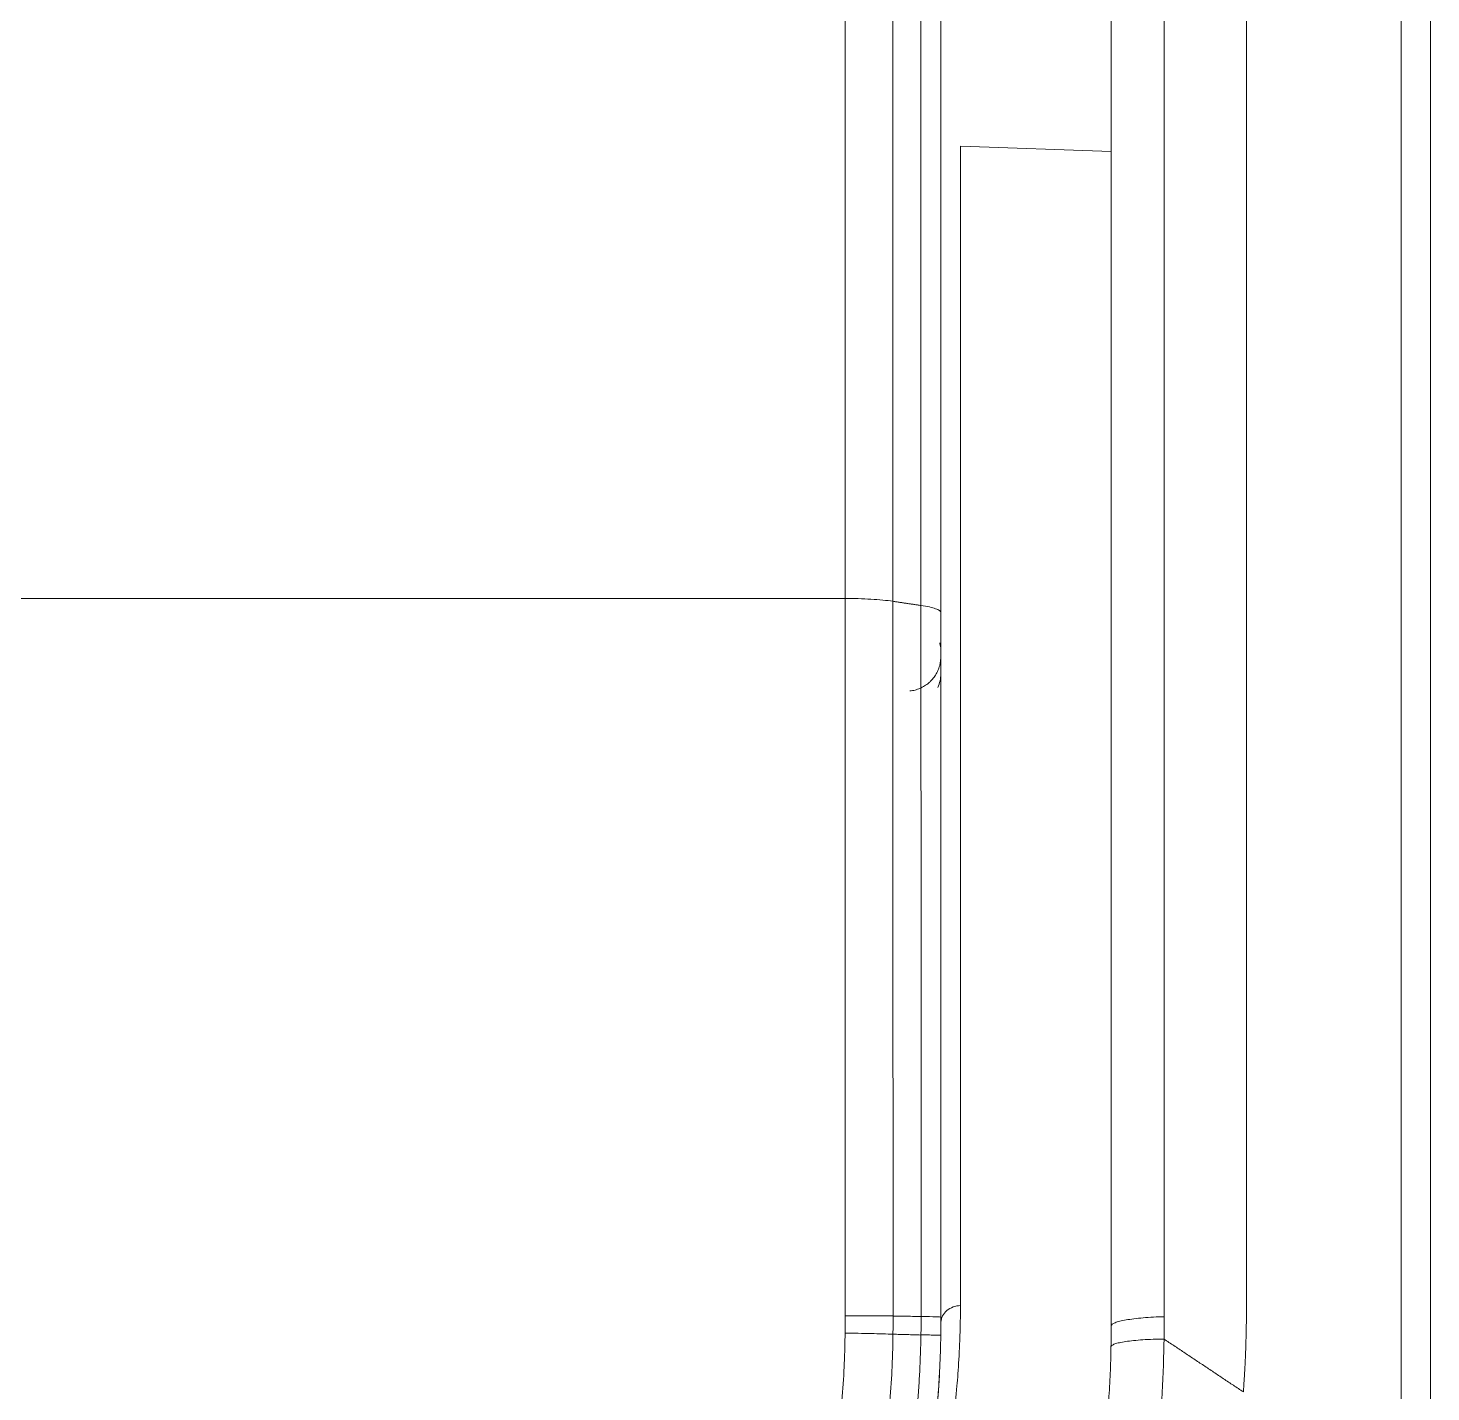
# Model space of a CAD drawing. Header units: inches. Extents: x 3778 to 56227, y -16914 to 35091.
# Drawn here: x 35965.58 to 35986.4, y -13127.33 to -13107.08 of the extents above; entities that cross this region are included whole.
import ezdxf

# ---------------------------------------------------------------- set-up
doc = ezdxf.new("R2010")
doc.units = ezdxf.units.IN
doc.header["$LTSCALE"] = 100
doc.header["$MEASUREMENT"] = 0
doc.layers.add('2-con', color=2, linetype='Continuous')
doc.layers.add('mark-B', color=2, linetype='Continuous', lineweight=20)

# ---------------------------------------------------------------- blocks, each defined once
blk = doc.blocks.new('무풍1way 일반')
at = {"layer": 'mark-B'}
for p, q in [((-440.678, -425.603), (-440.678, -425.6)), ((-443.206, -433.077), (-440.973, -433.155))]:
    blk.add_line(p, q, dxfattribs=at)
for centre, major_axis, ratio, start_param, end_param in [((-439.676, -415.779), (1.004, 0), 0.014651, 3.1416, 3.926966), ((-440.175, -425.326), (-0.502, 0), 0.989132, 5.862444, 6.283185)]:
    blk.add_ellipse(centre, major_axis=major_axis, ratio=ratio, start_param=start_param, end_param=end_param, dxfattribs=at)
for points, knots in [([(-443.99, -415.454), (-443.99, -415.446), (-443.99, -415.437), (-443.99, -415.42), (-443.989, -415.394), (-443.988, -415.334), (-443.985, -415.214), (-443.982, -415.111), (-443.976, -414.906), (-443.969, -414.769), (-443.945, -414.359), (-443.922, -414.086), (-443.833, -413.271), (-443.748, -412.73), (-443.607, -412.057), (-443.578, -411.923), (-443.515, -411.657), (-443.483, -411.524), (-443.38, -411.127), (-443.305, -410.865), (-443.063, -410.087), (-442.876, -409.577), (-442.454, -408.576), (-442.219, -408.086), (-441.829, -407.364), (-441.693, -407.125), (-441.408, -406.653), (-441.261, -406.422), (-440.803, -405.74), (-440.477, -405.304), (-439.785, -404.464), (-439.419, -404.061), (-438.646, -403.291), (-438.239, -402.923), (-437.599, -402.397), (-437.381, -402.227), (-436.938, -401.897), (-436.712, -401.738), (-436.367, -401.507), (-436.252, -401.432), (-436.019, -401.284), (-435.668, -401.067), (-435.311, -400.864), (-434.587, -400.477), (-434.094, -400.244), (-433.338, -399.929), (-432.828, -399.732), (-432.308, -399.558), (-431.913, -399.437), (-431.715, -399.379), (-431.515, -399.324), (-431.381, -399.289), (-431.314, -399.271), (-430.979, -399.186), (-430.709, -399.125), (-429.899, -398.962), (-429.355, -398.879), (-428.26, -398.768), (-427.709, -398.74), (-427.155, -398.738)], [0, 0, 0, 0, 0.000977, 0.000977, 0.001953, 0.003906, 0.007813, 0.015625, 0.015625, 0.03125, 0.03125, 0.0625, 0.0625, 0.125, 0.125, 0.140625, 0.140625, 0.15625, 0.15625, 0.1875, 0.1875, 0.25, 0.25, 0.3125, 0.3125, 0.34375, 0.34375, 0.375, 0.375, 0.4375, 0.4375, 0.5, 0.5, 0.5625, 0.5625, 0.59375, 0.59375, 0.625, 0.625, 0.640625, 0.640625, 0.65625, 0.6875, 0.6875, 0.75, 0.75, 0.78125, 0.8125, 0.8125, 0.828125, 0.835938, 0.835938, 0.84375, 0.84375, 0.875, 0.875, 0.9375, 0.9375, 1, 1, 1, 1]), ([(-443.99, -415.454), (-443.99, -415.446), (-443.99, -415.437), (-443.99, -415.42), (-443.989, -415.394), (-443.988, -415.334), (-443.985, -415.214), (-443.982, -415.111), (-443.976, -414.906), (-443.969, -414.769), (-443.945, -414.359), (-443.922, -414.086), (-443.833, -413.271), (-443.748, -412.73), (-443.607, -412.057), (-443.578, -411.923), (-443.515, -411.657), (-443.483, -411.524), (-443.38, -411.127), (-443.305, -410.865), (-443.063, -410.087), (-442.876, -409.577), (-442.454, -408.576), (-442.219, -408.086), (-441.829, -407.364), (-441.693, -407.125), (-441.408, -406.653), (-441.261, -406.422), (-440.803, -405.74), (-440.477, -405.304), (-439.785, -404.464), (-439.419, -404.061), (-438.646, -403.291), (-438.239, -402.923), (-437.599, -402.397), (-437.381, -402.227), (-436.938, -401.897), (-436.712, -401.738), (-436.367, -401.507), (-436.252, -401.432), (-436.019, -401.284), (-435.668, -401.067), (-435.311, -400.864), (-434.587, -400.477), (-434.094, -400.244), (-433.338, -399.929), (-432.828, -399.732), (-432.308, -399.558), (-431.913, -399.437), (-431.715, -399.379), (-431.515, -399.324), (-431.381, -399.289), (-431.314, -399.271), (-430.979, -399.186), (-430.709, -399.125), (-429.899, -398.962), (-429.355, -398.879), (-428.26, -398.768), (-427.709, -398.74), (-427.155, -398.738)], [0, 0, 0, 0, 0.000977, 0.000977, 0.001953, 0.003906, 0.007813, 0.015625, 0.015625, 0.03125, 0.03125, 0.0625, 0.0625, 0.125, 0.125, 0.140625, 0.140625, 0.15625, 0.15625, 0.1875, 0.1875, 0.25, 0.25, 0.3125, 0.3125, 0.34375, 0.34375, 0.375, 0.375, 0.4375, 0.4375, 0.5, 0.5, 0.5625, 0.5625, 0.59375, 0.59375, 0.625, 0.625, 0.640625, 0.640625, 0.65625, 0.6875, 0.6875, 0.75, 0.75, 0.78125, 0.8125, 0.8125, 0.828125, 0.835938, 0.835938, 0.84375, 0.84375, 0.875, 0.875, 0.9375, 0.9375, 1, 1, 1, 1]), ([(-427.157, -399.441), (-427.683, -399.442), (-428.207, -399.469), (-429.247, -399.573), (-429.764, -399.652), (-430.534, -399.807), (-430.79, -399.865), (-431.109, -399.945), (-431.173, -399.962), (-431.3, -399.996), (-431.49, -400.048), (-431.678, -400.103), (-432.053, -400.218), (-432.3, -400.3), (-432.789, -400.477), (-433.032, -400.571), (-433.75, -400.87), (-434.219, -401.092), (-434.906, -401.46), (-435.246, -401.653), (-435.58, -401.86), (-435.801, -402), (-435.911, -402.072), (-436.238, -402.291), (-436.453, -402.443), (-436.769, -402.678), (-436.873, -402.758), (-437.08, -402.919), (-437.183, -403.002), (-437.487, -403.252), (-437.883, -403.593), (-438.26, -403.952), (-438.812, -404.501), (-439.16, -404.884), (-439.819, -405.683), (-440.13, -406.098), (-440.494, -406.638), (-440.565, -406.747), (-440.706, -406.967), (-440.775, -407.078), (-440.979, -407.415), (-441.109, -407.641), (-441.481, -408.328), (-441.706, -408.794), (-442.111, -409.746), (-442.29, -410.23), (-442.524, -410.971), (-442.596, -411.22), (-442.696, -411.597), (-442.728, -411.723), (-442.788, -411.977), (-442.817, -412.105), (-442.954, -412.744), (-443.039, -413.259), (-443.129, -414.035), (-443.152, -414.294), (-443.178, -414.684), (-443.186, -414.815), (-443.197, -415.075), (-443.201, -415.206), (-443.203, -415.337)], [0, 0, 0, 0, 0.0625, 0.0625, 0.125, 0.125, 0.15625, 0.15625, 0.164063, 0.164063, 0.171875, 0.1875, 0.1875, 0.21875, 0.21875, 0.25, 0.25, 0.3125, 0.3125, 0.34375, 0.359375, 0.359375, 0.375, 0.375, 0.40625, 0.40625, 0.421875, 0.421875, 0.4375, 0.4375, 0.46875, 0.5, 0.5, 0.5625, 0.5625, 0.625, 0.625, 0.640625, 0.640625, 0.65625, 0.65625, 0.6875, 0.6875, 0.75, 0.75, 0.8125, 0.8125, 0.84375, 0.84375, 0.859375, 0.859375, 0.875, 0.875, 0.9375, 0.9375, 0.96875, 0.96875, 0.984375, 0.984375, 1, 1, 1, 1]), ([(-427.157, -399.441), (-427.683, -399.442), (-428.207, -399.469), (-429.247, -399.573), (-429.764, -399.652), (-430.534, -399.807), (-430.79, -399.865), (-431.109, -399.945), (-431.173, -399.962), (-431.3, -399.996), (-431.49, -400.048), (-431.678, -400.103), (-432.053, -400.218), (-432.3, -400.3), (-432.789, -400.477), (-433.032, -400.571), (-433.75, -400.87), (-434.219, -401.092), (-434.906, -401.46), (-435.246, -401.653), (-435.58, -401.86), (-435.801, -402), (-435.911, -402.072), (-436.238, -402.291), (-436.453, -402.443), (-436.769, -402.678), (-436.873, -402.758), (-437.08, -402.919), (-437.183, -403.002), (-437.487, -403.252), (-437.883, -403.593), (-438.26, -403.952), (-438.812, -404.501), (-439.16, -404.884), (-439.819, -405.683), (-440.13, -406.098), (-440.494, -406.638), (-440.565, -406.747), (-440.706, -406.967), (-440.775, -407.078), (-440.979, -407.415), (-441.109, -407.641), (-441.481, -408.328), (-441.706, -408.794), (-442.111, -409.746), (-442.29, -410.23), (-442.524, -410.971), (-442.596, -411.22), (-442.696, -411.597), (-442.728, -411.723), (-442.788, -411.977), (-442.817, -412.105), (-442.954, -412.744), (-443.039, -413.259), (-443.129, -414.035), (-443.152, -414.294), (-443.178, -414.684), (-443.186, -414.815), (-443.197, -415.075), (-443.201, -415.206), (-443.203, -415.337)], [0, 0, 0, 0, 0.0625, 0.0625, 0.125, 0.125, 0.15625, 0.15625, 0.164062, 0.164062, 0.171875, 0.1875, 0.1875, 0.21875, 0.21875, 0.25, 0.25, 0.3125, 0.3125, 0.34375, 0.359375, 0.359375, 0.375, 0.375, 0.40625, 0.40625, 0.421875, 0.421875, 0.4375, 0.4375, 0.46875, 0.5, 0.5, 0.5625, 0.5625, 0.625, 0.625, 0.640625, 0.640625, 0.65625, 0.65625, 0.6875, 0.6875, 0.75, 0.75, 0.8125, 0.8125, 0.84375, 0.84375, 0.859375, 0.859375, 0.875, 0.875, 0.9375, 0.9375, 0.96875, 0.96875, 0.984375, 0.984375, 1, 1, 1, 1]), ([(-437.58, -407.44), (-437.584, -407.445), (-437.587, -407.449), (-437.594, -407.458), (-437.605, -407.472), (-437.629, -407.503), (-437.677, -407.567), (-437.772, -407.693), (-437.852, -407.803), (-438.009, -408.024), (-438.11, -408.174), (-438.405, -408.627), (-438.59, -408.937), (-438.934, -409.571), (-439.093, -409.896), (-439.277, -410.311), (-439.313, -410.394), (-439.383, -410.562), (-439.486, -410.814), (-439.58, -411.069), (-439.759, -411.582), (-439.864, -411.93), (-439.977, -412.369), (-439.999, -412.458), (-440.041, -412.634), (-440.061, -412.723), (-440.1, -412.9), (-440.118, -412.989), (-440.153, -413.167), (-440.169, -413.256), (-440.246, -413.703), (-440.293, -414.063), (-440.334, -414.515), (-440.341, -414.606), (-440.354, -414.787), (-440.371, -415.06), (-440.38, -415.332), (-440.383, -415.514)], [0, 0, 0, 0, 0.001953, 0.001953, 0.003906, 0.007812, 0.015625, 0.03125, 0.0625, 0.0625, 0.125, 0.125, 0.25, 0.25, 0.375, 0.375, 0.40625, 0.40625, 0.4375, 0.5, 0.5, 0.625, 0.625, 0.65625, 0.65625, 0.6875, 0.6875, 0.71875, 0.71875, 0.75, 0.75, 0.875, 0.875, 0.90625, 0.90625, 0.9375, 1, 1, 1, 1]), ([(-439.967, -415.526), (-439.967, -415.52), (-439.967, -415.515), (-439.967, -415.504), (-439.967, -415.487), (-439.966, -415.448), (-439.965, -415.371), (-439.962, -415.216), (-439.95, -414.907), (-439.931, -414.643), (-439.883, -414.118), (-439.791, -413.421), (-439.642, -412.731), (-439.531, -412.303), (-439.508, -412.218), (-439.461, -412.047), (-439.387, -411.792), (-439.305, -411.54), (-439.132, -411.039), (-439.004, -410.71), (-438.791, -410.224), (-438.717, -410.063), (-438.562, -409.746), (-438.482, -409.589), (-438.231, -409.123), (-438.052, -408.821), (-437.765, -408.378), (-437.666, -408.233), (-437.513, -408.017), (-437.435, -407.91), (-437.342, -407.787), (-437.295, -407.725), (-437.271, -407.694), (-437.261, -407.681), (-437.254, -407.673), (-437.251, -407.668), (-437.248, -407.664)], [0, 0, 0, 0, 0.001953, 0.001953, 0.003906, 0.007812, 0.015625, 0.03125, 0.0625, 0.125, 0.125, 0.25, 0.375, 0.375, 0.40625, 0.40625, 0.4375, 0.5, 0.5, 0.625, 0.625, 0.6875, 0.6875, 0.75, 0.75, 0.875, 0.875, 0.9375, 0.9375, 0.96875, 0.984375, 0.992188, 0.996094, 0.998047, 0.998047, 1, 1, 1, 1]), ([(-436.7, -408.065), (-436.905, -408.331), (-437.098, -408.605), (-437.458, -409.168), (-437.627, -409.456), (-437.862, -409.899), (-437.938, -410.049), (-438.083, -410.351), (-438.153, -410.504), (-438.353, -410.967), (-438.474, -411.28), (-438.636, -411.756), (-438.687, -411.916), (-438.759, -412.157), (-438.782, -412.238), (-438.827, -412.4), (-438.848, -412.482), (-438.952, -412.889), (-439.092, -413.543), (-439.179, -414.206), (-439.224, -414.705), (-439.235, -414.872), (-439.247, -415.123), (-439.252, -415.249), (-439.255, -415.375), (-439.256, -415.459), (-439.257, -415.501), (-439.257, -415.543)], [0, 0, 0, 0, 0.125, 0.125, 0.25, 0.25, 0.3125, 0.3125, 0.375, 0.375, 0.5, 0.5, 0.5625, 0.5625, 0.59375, 0.59375, 0.625, 0.625, 0.75, 0.875, 0.875, 0.9375, 0.9375, 0.96875, 0.984375, 0.984375, 1, 1, 1, 1]), ([(-440.677, -415.511), (-440.676, -415.412), (-440.673, -415.312), (-440.666, -415.113), (-440.653, -414.815), (-440.615, -414.32), (-440.569, -413.925), (-440.527, -413.629), (-440.512, -413.53), (-440.48, -413.334), (-440.463, -413.236), (-440.408, -412.943), (-440.367, -412.749), (-440.278, -412.362), (-440.179, -411.978), (-440.036, -411.503), (-439.94, -411.221), (-439.874, -411.034), (-439.84, -410.94), (-439.805, -410.847)], [0, 0, 0, 0, 0.0625, 0.0625, 0.125, 0.25, 0.375, 0.375, 0.4375, 0.4375, 0.5, 0.5, 0.625, 0.625, 0.75, 0.875, 0.9375, 0.9375, 1, 1, 1, 1]), ([(-447.943, -461.163), (-447.941, -460.664), (-447.94, -460.165), (-447.941, -459.167), (-447.942, -458.669), (-447.945, -457.671), (-447.946, -457.172), (-447.948, -456.173), (-447.948, -455.674), (-447.951, -453.178), (-447.95, -451.18), (-447.949, -448.182), (-447.948, -447.183), (-447.947, -445.183), (-447.946, -442.183), (-447.946, -439.182), (-447.946, -433.175), (-447.946, -429.168), (-447.946, -423.152), (-447.946, -421.146), (-447.946, -418.135), (-447.946, -417.131), (-447.946, -415.123), (-447.946, -414.119), (-447.946, -413.115)], [0, 0, 0, 0, 0.03125, 0.03125, 0.0625, 0.0625, 0.09375, 0.09375, 0.125, 0.125, 0.25, 0.25, 0.3125, 0.3125, 0.375, 0.5, 0.5, 0.75, 0.75, 0.875, 0.875, 0.9375, 0.9375, 1, 1, 1, 1]), ([(-447.943, -461.163), (-447.941, -460.664), (-447.94, -460.165), (-447.941, -459.167), (-447.942, -458.669), (-447.945, -457.671), (-447.946, -457.172), (-447.948, -456.173), (-447.948, -455.674), (-447.951, -453.178), (-447.95, -451.18), (-447.949, -448.182), (-447.948, -447.183), (-447.947, -445.183), (-447.946, -442.183), (-447.946, -439.182), (-447.946, -433.175), (-447.946, -429.168), (-447.946, -423.152), (-447.946, -421.146), (-447.946, -418.135), (-447.946, -417.131), (-447.946, -415.123), (-447.946, -414.119), (-447.946, -413.115)], [0, 0, 0, 0, 0.03125, 0.03125, 0.0625, 0.0625, 0.09375, 0.09375, 0.125, 0.125, 0.25, 0.25, 0.3125, 0.3125, 0.375, 0.5, 0.5, 0.75, 0.75, 0.875, 0.875, 0.9375, 0.9375, 1, 1, 1, 1]), ([(-447.509, -413.108), (-447.509, -413.359), (-447.509, -413.611), (-447.509, -414.113), (-447.509, -414.866), (-447.509, -415.619), (-447.509, -417.125), (-447.509, -418.129), (-447.509, -421.139), (-447.509, -423.145), (-447.509, -429.161), (-447.509, -433.169), (-447.51, -439.175), (-447.51, -442.177), (-447.511, -445.177), (-447.512, -447.176), (-447.513, -448.176), (-447.514, -451.174), (-447.515, -453.172), (-447.512, -455.668), (-447.511, -456.167), (-447.509, -457.165), (-447.508, -457.664), (-447.506, -458.662), (-447.504, -459.161), (-447.504, -460.159), (-447.504, -460.657), (-447.506, -461.156)], [0, 0, 0, 0, 0.015625, 0.015625, 0.03125, 0.0625, 0.0625, 0.125, 0.125, 0.25, 0.25, 0.5, 0.5, 0.625, 0.6875, 0.6875, 0.75, 0.75, 0.875, 0.875, 0.90625, 0.90625, 0.9375, 0.9375, 0.96875, 0.96875, 1, 1, 1, 1]), ([(-447.509, -413.108), (-447.509, -413.359), (-447.509, -413.611), (-447.509, -414.113), (-447.509, -414.866), (-447.509, -415.619), (-447.509, -417.125), (-447.509, -418.129), (-447.509, -421.139), (-447.509, -423.145), (-447.509, -429.161), (-447.509, -433.169), (-447.51, -439.175), (-447.51, -442.177), (-447.511, -445.177), (-447.512, -447.176), (-447.513, -448.176), (-447.514, -451.174), (-447.515, -453.172), (-447.512, -455.668), (-447.511, -456.167), (-447.509, -457.165), (-447.508, -457.664), (-447.506, -458.662), (-447.504, -459.161), (-447.504, -460.159), (-447.504, -460.657), (-447.506, -461.156)], [0, 0, 0, 0, 0.015625, 0.015625, 0.03125, 0.0625, 0.0625, 0.125, 0.125, 0.25, 0.25, 0.5, 0.5, 0.625, 0.6875, 0.6875, 0.75, 0.75, 0.875, 0.875, 0.90625, 0.90625, 0.9375, 0.9375, 0.96875, 0.96875, 1, 1, 1, 1]), ([(-440.671, -415.246), (-440.67, -415.218), (-440.668, -415.157), (-440.665, -415.088), (-440.662, -415.034), (-440.661, -415.015), (-440.66, -414.977), (-440.658, -414.957), (-440.655, -414.898), (-440.651, -414.816), (-440.645, -414.731), (-440.64, -414.664), (-440.639, -414.642), (-440.635, -414.598), (-440.634, -414.576), (-440.628, -414.509), (-440.624, -414.464), (-440.618, -414.396), (-440.616, -414.374), (-440.612, -414.329), (-440.61, -414.306), (-440.603, -414.24), (-440.594, -414.152), (-440.585, -414.067), (-440.577, -414.005), (-440.575, -413.985), (-440.57, -413.944), (-440.567, -413.925), (-440.56, -413.867), (-440.555, -413.83), (-440.548, -413.777), (-440.545, -413.759), (-440.541, -413.725), (-440.538, -413.709), (-440.532, -413.661), (-440.523, -413.602), (-440.515, -413.552), (-440.51, -413.517), (-440.508, -413.507), (-440.505, -413.486), (-440.503, -413.477), (-440.502, -413.468)], [0, 0, 0, 0, 0.0625, 0.125, 0.125, 0.15625, 0.15625, 0.1875, 0.1875, 0.25, 0.3125, 0.3125, 0.34375, 0.34375, 0.375, 0.375, 0.4375, 0.4375, 0.46875, 0.46875, 0.5, 0.5, 0.5625, 0.625, 0.625, 0.65625, 0.65625, 0.6875, 0.6875, 0.75, 0.75, 0.78125, 0.78125, 0.8125, 0.8125, 0.875, 0.9375, 0.9375, 0.96875, 0.96875, 1, 1, 1, 1]), ([(-440.971, -415.95), (-440.97, -415.899), (-440.969, -415.848), (-440.968, -415.75), (-440.967, -415.702), (-440.964, -415.561), (-440.961, -415.472), (-440.95, -415.22), (-440.941, -415.07), (-440.927, -414.875), (-440.922, -414.814), (-440.914, -414.731), (-440.912, -414.704), (-440.907, -414.653), (-440.905, -414.629), (-440.898, -414.561), (-440.894, -414.52), (-440.887, -414.45), (-440.883, -414.42), (-440.88, -414.396)], [0, 0, 0, 0, 0.0625, 0.0625, 0.125, 0.125, 0.25, 0.25, 0.5, 0.5, 0.625, 0.625, 0.6875, 0.6875, 0.75, 0.75, 0.875, 0.875, 1, 1, 1, 1]), ([(-445.215, -415.977), (-445.214, -415.954), (-445.214, -415.908), (-445.214, -415.839), (-445.213, -415.771), (-445.212, -415.702), (-445.211, -415.633), (-445.21, -415.564), (-445.208, -415.495), (-445.206, -415.426), (-445.204, -415.358), (-445.202, -415.289), (-445.199, -415.22), (-445.196, -415.151), (-445.193, -415.082), (-445.189, -415.014), (-445.185, -414.945), (-445.181, -414.876), (-445.177, -414.807), (-445.172, -414.738), (-445.169, -414.692), (-445.167, -414.669)], [0, 0, 0, 0, 0.052614, 0.105228, 0.157842, 0.210456, 0.263071, 0.315687, 0.368304, 0.420924, 0.473546, 0.526171, 0.578799, 0.631431, 0.684068, 0.736709, 0.789355, 0.842007, 0.894665, 0.947329, 1, 1, 1, 1]), ([(-445.215, -415.977), (-445.214, -415.954), (-445.214, -415.908), (-445.214, -415.839), (-445.213, -415.771), (-445.212, -415.702), (-445.211, -415.633), (-445.21, -415.564), (-445.208, -415.495), (-445.206, -415.426), (-445.204, -415.358), (-445.202, -415.289), (-445.199, -415.22), (-445.196, -415.151), (-445.193, -415.082), (-445.189, -415.014), (-445.185, -414.945), (-445.181, -414.876), (-445.177, -414.807), (-445.172, -414.738), (-445.169, -414.692), (-445.167, -414.669)], [0, 0, 0, 0, 0.052614, 0.105228, 0.157842, 0.210456, 0.263071, 0.315687, 0.368304, 0.420924, 0.473546, 0.526171, 0.578799, 0.631431, 0.684068, 0.736709, 0.789355, 0.842007, 0.894665, 0.947329, 1, 1, 1, 1]), ([(-440.677, -415.506), (-440.677, -415.495), (-440.677, -415.485), (-440.676, -415.463), (-440.676, -415.431), (-440.674, -415.355), (-440.672, -415.29), (-440.671, -415.246)], [0, 0, 0, 0, 0.125, 0.125, 0.25, 0.5, 1, 1, 1, 1]), ([(-443.99, -415.454), (-443.935, -415.454), (-443.88, -415.452), (-443.775, -415.448), (-443.724, -415.446), (-443.628, -415.44), (-443.582, -415.436), (-443.497, -415.427), (-443.458, -415.423), (-443.387, -415.412), (-443.356, -415.406), (-443.301, -415.394), (-443.277, -415.387), (-443.24, -415.374), (-443.226, -415.367), (-443.208, -415.352), (-443.203, -415.344), (-443.203, -415.337)], [0, 0, 0, 0, 0.125, 0.125, 0.25, 0.25, 0.375, 0.375, 0.5, 0.5, 0.625, 0.625, 0.75, 0.75, 0.875, 0.875, 1, 1, 1, 1]), ([(-443.99, -415.454), (-443.935, -415.454), (-443.88, -415.452), (-443.775, -415.448), (-443.724, -415.446), (-443.628, -415.44), (-443.582, -415.436), (-443.497, -415.427), (-443.458, -415.423), (-443.387, -415.412), (-443.356, -415.406), (-443.301, -415.394), (-443.277, -415.387), (-443.24, -415.374), (-443.226, -415.367), (-443.208, -415.352), (-443.203, -415.344), (-443.203, -415.337)], [0, 0, 0, 0, 0.125, 0.125, 0.25, 0.25, 0.375, 0.375, 0.5, 0.5, 0.625, 0.625, 0.75, 0.75, 0.875, 0.875, 1, 1, 1, 1]), ([(-440.68, -415.716), (-440.68, -415.681), (-440.679, -415.646), (-440.678, -415.594), (-440.678, -415.567), (-440.678, -415.537), (-440.677, -415.522), (-440.677, -415.515), (-440.677, -415.511), (-440.677, -415.508), (-440.677, -415.506)], [0, 0, 0, 0, 0.5, 0.5, 0.75, 0.875, 0.9375, 0.96875, 0.96875, 1, 1, 1, 1]), ([(-440.383, -415.518), (-440.43, -415.517), (-440.471, -415.516), (-440.526, -415.514), (-440.543, -415.514), (-440.566, -415.513), (-440.573, -415.513), (-440.587, -415.512), (-440.594, -415.512), (-440.626, -415.511), (-440.645, -415.51), (-440.664, -415.51), (-440.669, -415.51), (-440.674, -415.51), (-440.675, -415.51), (-440.677, -415.511), (-440.677, -415.511), (-440.677, -415.511)], [0, 0, 0, 0, 0.25, 0.25, 0.375, 0.375, 0.4375, 0.4375, 0.5, 0.5, 0.75, 0.75, 0.875, 0.875, 0.9375, 0.9375, 1, 1, 1, 1]), ([(-440.383, -415.514), (-440.384, -415.56), (-440.385, -415.606), (-440.385, -415.698), (-440.386, -415.743), (-440.386, -415.789)], [0, 0, 0, 0, 0.5, 0.5, 1, 1, 1, 1]), ([(-439.97, -415.795), (-439.97, -415.751), (-439.969, -415.706), (-439.969, -415.616), (-439.968, -415.571), (-439.967, -415.526)], [0, 0, 0, 0, 0.5, 0.5, 1, 1, 1, 1]), ([(-439.257, -415.543), (-439.323, -415.542), (-439.389, -415.541), (-439.517, -415.538), (-439.581, -415.537), (-439.702, -415.534), (-439.76, -415.532), (-439.87, -415.529), (-439.921, -415.528), (-439.967, -415.526)], [0, 0, 0, 0, 0.25, 0.25, 0.5, 0.5, 0.75, 0.75, 1, 1, 1, 1]), ([(-443.993, -415.786), (-443.938, -415.785), (-443.884, -415.782), (-443.779, -415.776), (-443.728, -415.773), (-443.632, -415.765), (-443.587, -415.76), (-443.502, -415.749), (-443.463, -415.744), (-443.392, -415.732), (-443.36, -415.725), (-443.305, -415.711), (-443.282, -415.704), (-443.244, -415.689), (-443.23, -415.682), (-443.211, -415.666), (-443.206, -415.658), (-443.206, -415.651)], [0, 0, 0, 0, 0.125, 0.125, 0.25, 0.25, 0.375, 0.375, 0.5, 0.5, 0.625, 0.625, 0.75, 0.75, 0.875, 0.875, 1, 1, 1, 1]), ([(-443.993, -415.786), (-443.938, -415.785), (-443.884, -415.782), (-443.779, -415.776), (-443.728, -415.773), (-443.632, -415.765), (-443.587, -415.76), (-443.502, -415.749), (-443.463, -415.744), (-443.392, -415.732), (-443.36, -415.725), (-443.305, -415.711), (-443.282, -415.704), (-443.244, -415.689), (-443.23, -415.682), (-443.211, -415.666), (-443.206, -415.658), (-443.206, -415.651)], [0, 0, 0, 0, 0.125, 0.125, 0.25, 0.25, 0.375, 0.375, 0.5, 0.5, 0.625, 0.625, 0.75, 0.75, 0.875, 0.875, 1, 1, 1, 1]), ([(-440.971, -415.95), (-440.933, -415.95), (-440.895, -415.943), (-440.825, -415.917), (-440.793, -415.899), (-440.739, -415.854), (-440.718, -415.828), (-440.689, -415.769), (-440.681, -415.738), (-440.68, -415.706)], [0, 0, 0, 0, 0.25, 0.25, 0.5, 0.5, 0.75, 0.75, 1, 1, 1, 1]), ([(-439.257, -415.543), (-439.258, -415.586), (-439.259, -415.629), (-439.259, -415.714), (-439.26, -415.757), (-439.26, -415.8)], [0, 0, 0, 0, 0.5, 0.5, 1, 1, 1, 1]), ([(-443.993, -435.528), (-443.993, -432.242), (-443.993, -428.954), (-443.993, -424.018), (-443.993, -422.373), (-443.993, -419.903), (-443.993, -419.08), (-443.993, -417.433), (-443.993, -416.61), (-443.993, -415.786)], [0, 0, 0, 0, 0.5, 0.5, 0.75, 0.75, 0.875, 0.875, 1, 1, 1, 1]), ([(-443.993, -435.528), (-443.993, -432.242), (-443.993, -428.954), (-443.993, -424.018), (-443.993, -422.373), (-443.993, -419.903), (-443.993, -419.08), (-443.993, -417.433), (-443.993, -416.61), (-443.993, -415.786)], [0, 0, 0, 0, 0.5, 0.5, 0.75, 0.75, 0.875, 0.875, 1, 1, 1, 1]), ([(-440.679, -417.678), (-440.679, -417.363), (-440.679, -417.047), (-440.679, -416.574), (-440.679, -416.416), (-440.68, -416.101), (-440.68, -415.943), (-440.68, -415.785)], [0, 0, 0, 0, 0.5, 0.5, 0.75, 0.75, 1, 1, 1, 1]), ([(-440.386, -415.789), (-440.385, -416.231), (-440.385, -416.672), (-440.385, -417.554), (-440.385, -417.996), (-440.385, -418.877), (-440.384, -419.318), (-440.384, -420.199), (-440.384, -420.639), (-440.384, -421.519), (-440.384, -421.959), (-440.384, -422.837), (-440.384, -423.276), (-440.383, -424.592), (-440.383, -425.467), (-440.383, -426.34)], [0, 0, 0, 0, 0.125, 0.125, 0.25, 0.25, 0.375, 0.375, 0.5, 0.5, 0.625, 0.625, 0.75, 0.75, 1, 1, 1, 1]), ([(-439.967, -426.402), (-439.967, -425.524), (-439.967, -424.644), (-439.968, -423.321), (-439.968, -422.88), (-439.968, -421.997), (-439.968, -421.555), (-439.968, -420.671), (-439.968, -420.228), (-439.968, -419.343), (-439.969, -418.899), (-439.969, -417.57), (-439.969, -416.683), (-439.97, -415.795)], [0, 0, 0, 0, 0.25, 0.25, 0.375, 0.375, 0.5, 0.5, 0.625, 0.625, 0.75, 0.75, 1, 1, 1, 1]), ([(-439.26, -415.8), (-439.325, -415.8), (-439.391, -415.8), (-439.52, -415.799), (-439.583, -415.799), (-439.705, -415.798), (-439.763, -415.798), (-439.872, -415.797), (-439.923, -415.796), (-439.97, -415.796)], [0, 0, 0, 0, 0.25, 0.25, 0.5, 0.5, 0.75, 0.75, 1, 1, 1, 1]), ([(-439.26, -415.8), (-439.259, -416.69), (-439.259, -417.581), (-439.259, -418.915), (-439.258, -419.36), (-439.258, -420.249), (-439.258, -420.693), (-439.258, -421.581), (-439.258, -422.024), (-439.258, -422.911), (-439.258, -423.353), (-439.258, -424.238), (-439.257, -424.68), (-439.257, -425.563), (-439.257, -426.004), (-439.257, -426.445)], [0, 0, 0, 0, 0.25, 0.25, 0.375, 0.375, 0.5, 0.5, 0.625, 0.625, 0.75, 0.75, 0.875, 0.875, 1, 1, 1, 1]), ([(-445.215, -488.316), (-445.215, -487.577), (-445.215, -486.837), (-445.215, -485.354), (-445.215, -484.612), (-445.215, -482.385), (-445.215, -480.897), (-445.215, -477.917), (-445.215, -475.677), (-445.215, -473.432), (-445.215, -471.934), (-445.215, -471.184), (-445.215, -468.933), (-445.215, -467.431), (-445.215, -465.174), (-445.215, -464.421), (-445.215, -462.914), (-445.215, -462.16), (-445.215, -460.652), (-445.215, -459.897), (-445.215, -458.387), (-445.215, -457.632), (-445.215, -455.367), (-445.215, -453.856), (-445.215, -450.834), (-445.215, -449.322), (-445.215, -446.297), (-445.215, -444.784), (-445.215, -440.244), (-445.215, -437.215), (-445.215, -431.154), (-445.215, -428.121), (-445.215, -423.569), (-445.215, -422.051), (-445.215, -419.774), (-445.215, -419.015), (-445.215, -417.496), (-445.215, -416.736), (-445.215, -415.977)], [0, 0, 0, 0, 0.03125, 0.03125, 0.0625, 0.0625, 0.125, 0.125, 0.1875, 0.21875, 0.21875, 0.25, 0.25, 0.3125, 0.3125, 0.34375, 0.34375, 0.375, 0.375, 0.40625, 0.40625, 0.4375, 0.4375, 0.5, 0.5, 0.5625, 0.5625, 0.625, 0.625, 0.75, 0.75, 0.875, 0.875, 0.9375, 0.9375, 0.96875, 0.96875, 1, 1, 1, 1]), ([(-445.215, -488.316), (-445.215, -487.577), (-445.215, -486.837), (-445.215, -485.354), (-445.215, -484.612), (-445.215, -482.385), (-445.215, -480.897), (-445.215, -477.917), (-445.215, -475.677), (-445.215, -473.432), (-445.215, -471.934), (-445.215, -471.184), (-445.215, -468.933), (-445.215, -467.431), (-445.215, -465.174), (-445.215, -464.421), (-445.215, -462.914), (-445.215, -462.16), (-445.215, -460.652), (-445.215, -459.897), (-445.215, -458.387), (-445.215, -457.632), (-445.215, -455.367), (-445.215, -453.856), (-445.215, -450.834), (-445.215, -449.322), (-445.215, -446.297), (-445.215, -444.784), (-445.215, -440.244), (-445.215, -437.215), (-445.215, -431.154), (-445.215, -428.121), (-445.215, -423.569), (-445.215, -422.051), (-445.215, -419.774), (-445.215, -419.015), (-445.215, -417.496), (-445.215, -416.736), (-445.215, -415.977)], [0, 0, 0, 0, 0.03125, 0.03125, 0.0625, 0.0625, 0.125, 0.125, 0.1875, 0.21875, 0.21875, 0.25, 0.25, 0.3125, 0.3125, 0.34375, 0.34375, 0.375, 0.375, 0.40625, 0.40625, 0.4375, 0.4375, 0.5, 0.5, 0.5625, 0.5625, 0.625, 0.625, 0.75, 0.75, 0.875, 0.875, 0.9375, 0.9375, 0.96875, 0.96875, 1, 1, 1, 1]), ([(-440.968, -433.155), (-440.968, -433.155), (-440.968, -433.147), (-440.968, -433.11), (-440.968, -433.074), (-440.968, -433.012), (-440.968, -432.999), (-440.968, -432.97), (-440.968, -432.925), (-440.968, -432.872), (-440.968, -432.756), (-440.968, -432.574), (-440.968, -432.34), (-440.968, -432.145), (-440.968, -432.076), (-440.968, -431.986), (-440.968, -431.968), (-440.968, -431.931), (-440.968, -431.912), (-440.968, -431.856), (-440.968, -431.818), (-440.968, -431.623), (-440.968, -431.455), (-440.968, -431.099), (-440.968, -430.91), (-440.968, -430.51), (-440.968, -430.299), (-440.968, -430.022), (-440.968, -429.965), (-440.968, -429.852), (-440.968, -429.679), (-440.968, -429.503), (-440.968, -429.145), (-440.968, -428.652), (-440.968, -428.131), (-440.968, -427.728), (-440.968, -427.592), (-440.968, -427.386), (-440.968, -427.316), (-440.968, -427.211), (-440.968, -427.176), (-440.968, -427.106), (-440.968, -426.79), (-440.968, -426.47), (-440.968, -425.896), (-440.968, -425.605), (-440.968, -425.019), (-440.968, -424.723), (-440.968, -424.349), (-440.968, -424.274), (-440.968, -424.124), (-440.968, -424.049), (-440.968, -423.823), (-440.968, -423.674), (-440.968, -423.226), (-440.969, -422.632), (-440.969, -422.045), (-440.969, -421.608), (-440.969, -421.463), (-440.969, -421.246), (-440.969, -421.173), (-440.969, -421.029), (-440.969, -420.957), (-440.969, -420.599), (-440.969, -420.318), (-440.969, -419.771), (-440.969, -419.503), (-440.969, -418.981), (-440.969, -418.726), (-440.97, -418.415), (-440.97, -418.322), (-440.97, -418.231), (-440.97, -418.17), (-440.97, -418.14), (-440.97, -417.989), (-440.97, -417.87), (-440.97, -417.524), (-440.97, -417.082), (-440.97, -416.681), (-440.97, -416.3), (-440.97, -416.12), (-440.97, -415.95)], [0, 0, 0, 0, 0.02803, 0.02803, 0.065413, 0.065413, 0.074759, 0.074759, 0.084105, 0.102797, 0.102797, 0.14018, 0.177564, 0.177564, 0.196255, 0.196255, 0.200928, 0.200928, 0.205601, 0.205601, 0.214947, 0.214947, 0.252331, 0.252331, 0.289714, 0.289714, 0.327097, 0.327097, 0.336443, 0.336443, 0.345789, 0.364481, 0.364481, 0.401864, 0.439248, 0.439248, 0.45794, 0.45794, 0.467286, 0.467286, 0.471958, 0.471958, 0.476631, 0.514015, 0.514015, 0.551398, 0.551398, 0.588782, 0.588782, 0.598128, 0.598128, 0.607474, 0.607474, 0.626165, 0.626165, 0.663549, 0.700932, 0.700932, 0.719624, 0.719624, 0.72897, 0.72897, 0.738316, 0.738316, 0.775699, 0.775699, 0.813083, 0.813083, 0.850466, 0.850466, 0.859812, 0.864485, 0.864485, 0.869158, 0.869158, 0.88785, 0.88785, 0.925233, 0.962617, 0.962617, 1, 1, 1, 1]), ([(-440.679, -418.188), (-440.679, -418.109), (-440.679, -418.031), (-440.679, -417.621), (-440.679, -417.304), (-440.679, -417.001)], [0, 0, 0, 0, 0.18903, 0.18903, 1, 1, 1, 1]), ([(-443.206, -435.562), (-443.206, -432.51), (-443.206, -429.455), (-443.206, -424.87), (-443.206, -423.341), (-443.206, -421.048), (-443.206, -420.283), (-443.206, -418.753), (-443.206, -417.988), (-443.206, -417.223)], [0, 0, 0, 0, 0.5, 0.5, 0.75, 0.75, 0.875, 0.875, 1, 1, 1, 1]), ([(-443.206, -435.562), (-443.206, -432.51), (-443.206, -429.455), (-443.206, -424.87), (-443.206, -423.341), (-443.206, -421.048), (-443.206, -420.283), (-443.206, -418.753), (-443.206, -417.988), (-443.206, -417.223)], [0, 0, 0, 0, 0.5, 0.5, 0.75, 0.75, 0.875, 0.875, 1, 1, 1, 1]), ([(-440.678, -425.131), (-440.678, -424.625), (-440.678, -424.119), (-440.678, -423.105), (-440.678, -422.597), (-440.678, -421.073), (-440.678, -420.055), (-440.679, -419.036)], [0, 0, 0, 0, 0.25, 0.25, 0.5, 0.5, 1, 1, 1, 1]), ([(-440.678, -424.283), (-440.678, -424.314), (-440.678, -424.345), (-440.678, -424.407), (-440.678, -424.438), (-440.678, -424.53), (-440.678, -424.589), (-440.678, -424.677), (-440.678, -424.706), (-440.678, -424.763), (-440.678, -424.79), (-440.678, -424.871), (-440.678, -424.922), (-440.678, -424.982), (-440.678, -424.993), (-440.678, -425.016), (-440.678, -425.028), (-440.678, -425.061), (-440.678, -425.081), (-440.678, -425.141), (-440.678, -425.176), (-440.678, -425.214), (-440.678, -425.221), (-440.678, -425.235), (-440.678, -425.255), (-440.678, -425.272), (-440.678, -425.302), (-440.678, -425.316), (-440.678, -425.326)], [0, 0, 0, 0, 0.0625, 0.0625, 0.125, 0.125, 0.25, 0.25, 0.3125, 0.3125, 0.375, 0.375, 0.5, 0.5, 0.53125, 0.53125, 0.5625, 0.5625, 0.625, 0.625, 0.75, 0.75, 0.78125, 0.78125, 0.8125, 0.875, 0.875, 1, 1, 1, 1]), ([(-440.661, -425.449), (-440.654, -425.424), (-440.646, -425.4), (-440.63, -425.364), (-440.625, -425.353), (-440.613, -425.33), (-440.606, -425.319), (-440.586, -425.286), (-440.57, -425.266), (-440.545, -425.236), (-440.536, -425.227), (-440.518, -425.209), (-440.508, -425.2), (-440.479, -425.175), (-440.458, -425.16), (-440.425, -425.139), (-440.414, -425.133), (-440.391, -425.121), (-440.379, -425.116), (-440.344, -425.1), (-440.295, -425.084), (-440.245, -425.074), (-440.219, -425.072)], [0, 0, 0, 0, 0.125, 0.125, 0.1875, 0.1875, 0.25, 0.25, 0.375, 0.375, 0.4375, 0.4375, 0.5, 0.5, 0.625, 0.625, 0.6875, 0.6875, 0.75, 0.75, 0.875, 1, 1, 1, 1]), ([(-440.678, -425.638), (-440.678, -425.653), (-440.678, -425.668), (-440.678, -425.696), (-440.678, -425.708), (-440.678, -425.721)], [0, 0, 0, 0, 0.570474, 0.570474, 1, 1, 1, 1]), ([(-440.678, -425.643), (-440.678, -425.651), (-440.678, -425.725), (-440.678, -425.915), (-440.677, -426.096), (-440.677, -426.163)], [0, 0, 0, 0, 0.074014, 0.681075, 1, 1, 1, 1]), ([(-440.661, -425.785), (-440.662, -425.783), (-440.664, -425.777), (-440.666, -425.768), (-440.669, -425.757), (-440.672, -425.746), (-440.674, -425.733), (-440.676, -425.718), (-440.677, -425.703), (-440.677, -425.692), (-440.678, -425.687)], [0, 0, 0, 0, 0.080593, 0.173871, 0.279837, 0.398491, 0.529834, 0.673866, 0.830588, 1, 1, 1, 1]), ([(-440.678, -425.907), (-440.678, -425.933), (-440.678, -425.959), (-440.678, -426.005), (-440.678, -426.025), (-440.677, -426.046)], [0, 0, 0, 0, 0.569032, 0.569032, 1, 1, 1, 1]), ([(-440.383, -426.34), (-440.43, -426.333), (-440.472, -426.326), (-440.544, -426.31), (-440.576, -426.301), (-440.626, -426.284), (-440.645, -426.274), (-440.671, -426.255), (-440.677, -426.246), (-440.677, -426.236)], [0, 0, 0, 0, 0.25, 0.25, 0.5, 0.5, 0.75, 0.75, 1, 1, 1, 1]), ([(-440.383, -426.34), (-440.383, -432.166), (-440.384, -437.984), (-440.385, -446.7), (-440.385, -449.603), (-440.385, -453.956), (-440.385, -455.406), (-440.385, -457.581), (-440.385, -458.668), (-440.385, -459.755), (-440.385, -460.479), (-440.385, -460.841), (-440.385, -461.204)], [0, 0, 0, 0, 0.5, 0.5, 0.75, 0.75, 0.875, 0.875, 0.9375, 0.96875, 0.96875, 1, 1, 1, 1]), ([(-439.969, -461.11), (-439.969, -458.225), (-439.969, -455.338), (-439.969, -449.561), (-439.969, -446.67), (-439.968, -437.993), (-439.967, -432.201), (-439.967, -426.402)], [0, 0, 0, 0, 0.25, 0.25, 0.5, 0.5, 1, 1, 1, 1]), ([(-439.257, -426.445), (-439.323, -426.445), (-439.389, -426.444), (-439.518, -426.44), (-439.581, -426.437), (-439.702, -426.43), (-439.761, -426.425), (-439.87, -426.415), (-439.921, -426.409), (-439.967, -426.402)], [0, 0, 0, 0, 0.25, 0.25, 0.5, 0.5, 0.75, 0.75, 1, 1, 1, 1]), ([(-439.257, -426.445), (-439.257, -432.246), (-439.258, -438.039), (-439.259, -446.719), (-439.259, -449.61), (-439.259, -455.389), (-439.259, -458.277), (-439.259, -461.162)], [0, 0, 0, 0, 0.5, 0.5, 0.75, 0.75, 1, 1, 1, 1]), ([(-440.677, -430.058), (-440.677, -430.082), (-440.677, -430.107), (-440.677, -430.159), (-440.677, -430.186), (-440.677, -430.267), (-440.677, -430.324), (-440.677, -430.412), (-440.677, -430.442), (-440.677, -430.502), (-440.677, -430.533), (-440.677, -430.624), (-440.677, -430.686), (-440.677, -430.762), (-440.677, -430.778), (-440.677, -430.809), (-440.677, -430.824), (-440.677, -430.87), (-440.677, -430.9), (-440.677, -430.989), (-440.677, -431.047), (-440.677, -431.117), (-440.677, -431.131), (-440.677, -431.158), (-440.677, -431.199), (-440.677, -431.237), (-440.677, -431.312), (-440.677, -431.358), (-440.677, -431.402)], [0, 0, 0, 0, 0.0625, 0.0625, 0.125, 0.125, 0.25, 0.25, 0.3125, 0.3125, 0.375, 0.375, 0.5, 0.5, 0.53125, 0.53125, 0.5625, 0.5625, 0.625, 0.625, 0.75, 0.75, 0.78125, 0.78125, 0.8125, 0.875, 0.875, 1, 1, 1, 1]), ([(-440.678, -435.572), (-440.678, -435.539), (-440.678, -435.469), (-440.678, -435.38), (-440.678, -435.328), (-440.678, -435.307), (-440.678, -435.296), (-440.678, -435.264), (-440.678, -435.242), (-440.678, -435.176), (-440.678, -435.13), (-440.678, -435.06), (-440.678, -435.037), (-440.678, -434.989), (-440.678, -434.965), (-440.678, -434.921), (-440.678, -434.901), (-440.678, -434.881)], [0, 0, 0, 0, 0.184715, 0.36943, 0.415609, 0.415609, 0.461788, 0.461788, 0.554146, 0.554146, 0.738861, 0.738861, 0.831218, 0.831218, 0.923576, 0.923576, 1, 1, 1, 1])]:
    blk.add_open_spline(points, degree=3, knots=knots, dxfattribs=at)
for points, degree in [([(-445.167, -414.669), (-443.99, -415.454)], 1), ([(-445.167, -414.669), (-443.99, -415.454)], 1), ([(-443.993, -415.786), (-443.993, -415.676), (-443.992, -415.565), (-443.99, -415.454)], 3), ([(-443.993, -415.786), (-443.993, -415.676), (-443.992, -415.565), (-443.99, -415.454)], 3), ([(-443.206, -415.651), (-443.206, -415.592), (-443.206, -415.534), (-443.205, -415.475)], 3), ([(-443.206, -415.651), (-443.206, -415.592), (-443.206, -415.534), (-443.205, -415.475)], 3), ([(-443.203, -415.337), (-443.204, -415.382), (-443.205, -415.427), (-443.205, -415.473)], 3), ([(-443.203, -415.337), (-443.204, -415.382), (-443.205, -415.427), (-443.205, -415.473)], 3), ([(-443.205, -415.475), (-443.205, -415.474), (-443.205, -415.473), (-443.205, -415.473)], 3), ([(-443.205, -415.475), (-443.205, -415.474), (-443.205, -415.473), (-443.205, -415.473)], 3), ([(-440.677, -415.512), (-440.679, -415.603), (-440.68, -415.694), (-440.68, -415.785)], 3), ([(-440.383, -415.514), (-439.967, -415.526)], 1), ([(-443.206, -417.223), (-443.206, -416.699), (-443.206, -416.175), (-443.206, -415.651)], 3), ([(-443.206, -417.223), (-443.206, -416.699), (-443.206, -416.175), (-443.206, -415.651)], 3), ([(-440.386, -415.789), (-439.97, -415.795)], 1), ([(-440.679, -418.107), (-440.679, -417.964), (-440.679, -417.821), (-440.679, -417.678)], 3), ([(-440.679, -418.422), (-440.679, -418.318), (-440.679, -418.213), (-440.679, -418.109)], 3), ([(-440.679, -418.422), (-440.679, -418.422), (-440.679, -418.422), (-440.679, -418.421)], 3), ([(-440.679, -419.036), (-440.679, -418.831), (-440.679, -418.626), (-440.679, -418.421)], 3), ([(-440.679, -419.169), (-440.679, -418.92), (-440.679, -418.671), (-440.679, -418.422)], 3), ([(-440.678, -425.603), (-440.678, -425.51), (-440.678, -425.418), (-440.678, -425.326)], 3), ([(-440.678, -425.398), (-440.678, -425.393), (-440.678, -425.415)], 2), ([(-440.678, -425.6), (-440.677, -425.549), (-440.672, -425.498), (-440.661, -425.449)], 3), ([(-440.678, -425.686), (-440.678, -425.658), (-440.678, -425.63), (-440.678, -425.603)], 3), ([(-440.678, -425.687), (-440.678, -425.686), (-440.678, -425.686), (-440.678, -425.686)], 3), ([(-440.677, -426.236), (-440.677, -428.826), (-440.677, -431.414), (-440.678, -434)], 3), ([(-440.677, -426.155), (-440.677, -426.182), (-440.677, -426.209), (-440.677, -426.236)], 3), ([(-440.383, -426.34), (-439.967, -426.402)], 1), ([(0, -426.445), (-146.419, -426.445), (-292.838, -426.445), (-439.257, -426.445)], 3), ([(-440.677, -431.24), (-440.677, -431.221), (-440.677, -431.283)], 2), ([(-440.678, -434.002), (-440.678, -433.135), (-440.678, -432.268), (-440.677, -431.402)], 3), ([(-440.678, -434), (-440.678, -434.023), (-440.678, -434.046), (-440.678, -434.068)], 3), ([(-440.678, -434.908), (-440.678, -434.628), (-440.678, -434.348), (-440.678, -434.068)], 3), ([(-440.678, -434.908), (-440.678, -434.909), (-440.678, -434.909), (-440.678, -434.91)], 3)]:
    blk.add_open_spline(points, degree=degree, dxfattribs=at)
blk = doc.blocks.new('dpdjzjs')
at = {"layer": 'mark-B', "rotation": 180}
blk.add_blockref('무풍1way 일반', (171509.31, 88288.448), dxfattribs=at)

msp = doc.modelspace()

# ---------------------------------------------------------------- block references
at = {"layer": '2-con'}
msp.add_blockref('dpdjzjs', (-135970.865, -101830.442), dxfattribs=at)

doc.saveas('drawing.dxf')
